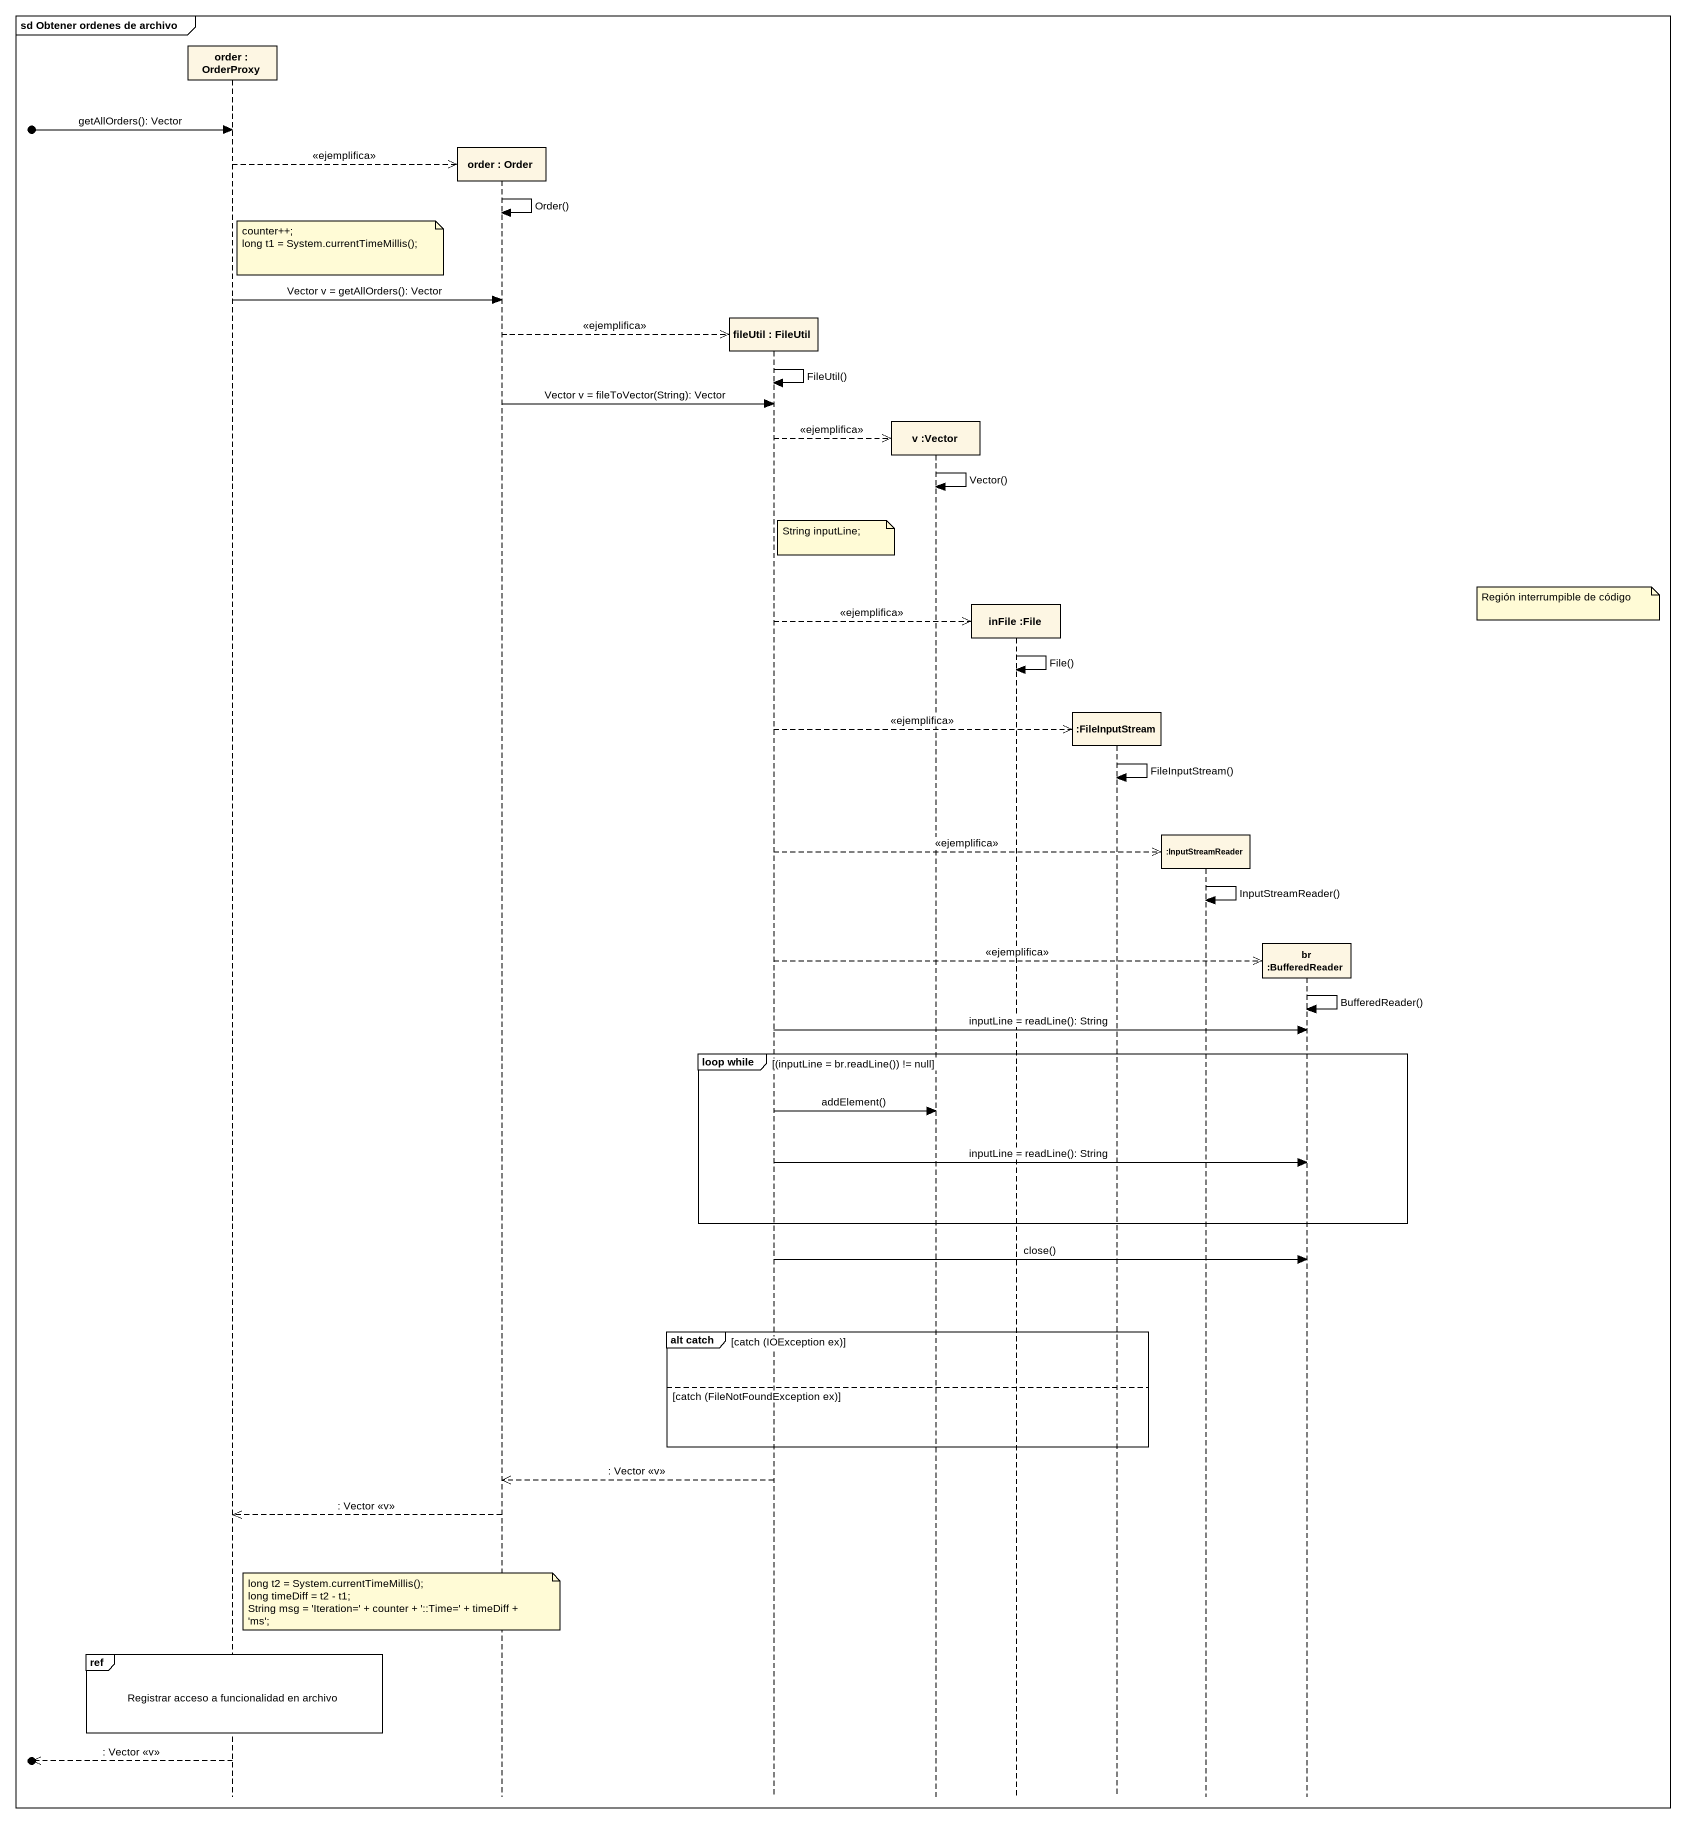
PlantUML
@startuml
mainframe sd Obtener ordenes de archivo
hide footbox
participant "order : OrderProxy" as order
participant "order : Order" as order_2
participant "fileUtil : FileUtil" as fileUtil
participant "v :Vector" as v_Vector
participant "inFile :File" as inFile_File
participant ":FileInputStream" as FileInputStream
participant ":InputStreamReader" as InputStreamReader
participant "br :BufferedReader" as br_BufferedReader

[o-> order : getAllOrders(): Vector
order -->> order_2 ** : <<ejemplifica>>
order_2 -> order_2 : Order()
note right of order
  counter++;
  long t1 = System.currentTimeMillis();
end note
order -> order_2 : Vector v = getAllOrders(): Vector
order_2 -->> fileUtil ** : <<ejemplifica>>
fileUtil -> fileUtil : FileUtil()
order_2 -> fileUtil : Vector v = fileToVector(String): Vector
fileUtil -->> v_Vector ** : <<ejemplifica>>
v_Vector -> v_Vector : Vector()
note right of fileUtil : String inputLine;
note right of br_BufferedReader : Región interrumpible de código
fileUtil -->> inFile_File ** : <<ejemplifica>>
inFile_File -> inFile_File : File()
fileUtil -->> FileInputStream ** : <<ejemplifica>>
FileInputStream -> FileInputStream : FileInputStream()
fileUtil -->> InputStreamReader ** : <<ejemplifica>>
InputStreamReader -> InputStreamReader : InputStreamReader()
fileUtil -->> br_BufferedReader ** : <<ejemplifica>>
br_BufferedReader -> br_BufferedReader : BufferedReader()
fileUtil -> br_BufferedReader : inputLine = readLine(): String
group loop while [(inputLine = br.readLine()) != null]
  fileUtil -> v_Vector : addElement()
  fileUtil -> br_BufferedReader : inputLine = readLine(): String
end
fileUtil -> br_BufferedReader : close()
group alt catch [catch (IOException ex)]
else catch (FileNotFoundException ex)
end
fileUtil -->> order_2 : : Vector <<v>>
order_2 -->> order : : Vector <<v>>
note over order_2
  long t2 = System.currentTimeMillis();
  long timeDiff = t2 - t1;
  String msg = 'Iteration=' + counter + '::Time=' + timeDiff + 'ms';
end note
ref over order : Registrar acceso a funcionalidad en archivo
[o<<-- order : : Vector <<v>>
@enduml
